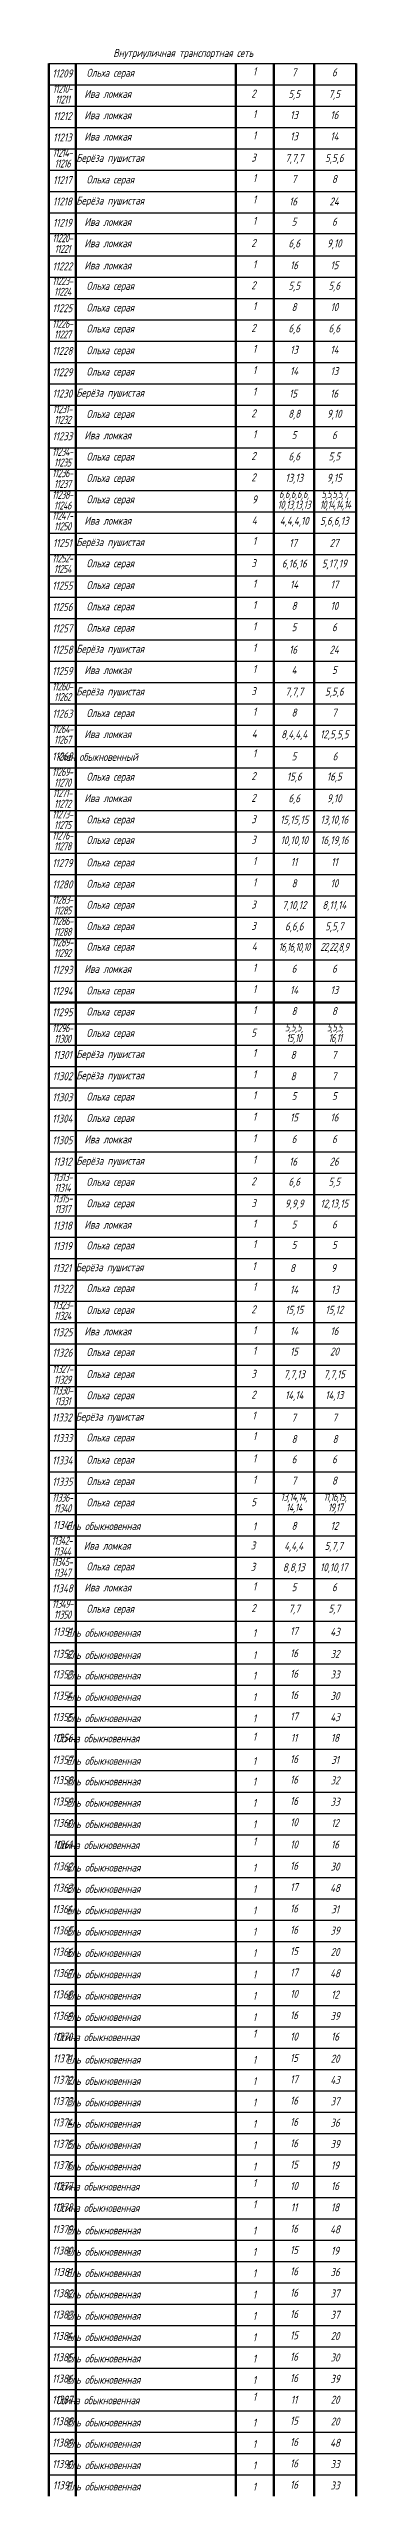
# Model space of a CAD drawing. Header units: metres. Extents: x -9960 to 1540, y -94232 to 62314.
# Drawn here: x -9960 to 1540, y -29417 to 62314 of the extents above; entities that cross this region are included whole.
import ezdxf

# ---------------------------------------------------------------- set-up
doc = ezdxf.new("R2010")
doc.units = ezdxf.units.M
for name, color, linetype, lineweight in [('Лиственные', 160, 'Continuous', 30), ('ТАБЛИЦА 50', 51, 'Continuous', 50), ('ТЕКСТ', 250, 'Continuous', 30), ('текст 300', 7, 'Continuous', 30), ('Хвойные', 80, 'Continuous', 30)]:
    doc.layers.add(name, color=color, linetype=linetype, lineweight=lineweight)
doc.layers.add('ТАБЛИЦА', color=7, linetype='Continuous', true_color=0x000000)
doc.styles.add('NF_VGP_3.0', font='cs_gost2304.shx', dxfattribs={"oblique": 15, "height": 300})

msp = doc.modelspace()

# ---------------------------------------------------------------- linework, layer by layer
at = {"layer": 'ТАБЛИЦА', "color": 0, "transparency": 33554687}
for points in [[(-9960, 61765), (1540, 61765)], [(-9960, 60965), (1540, 60965)], [(-9960, 60165), (1540, 60165)], [(-9960, 59365), (1540, 59365)], [(-9960, 58565), (1540, 58565)], [(-9960, 57765), (1540, 57765)], [(-9960, 56965), (1540, 56965)], [(-9960, 56165), (1540, 56165)], [(-9960, 55396), (1540, 55396)], [(-9960, 54565), (1540, 54565)], [(-9960, 53765), (1540, 53765)], [(-9960, 52965), (1540, 52965)], [(-9960, 52165), (1540, 52165)], [(-9960, 51365), (1540, 51365)], [(-9960, 50565), (1540, 50565)], [(-9960, 49765), (1540, 49765)], [(-9960, 48965), (1540, 48965)], [(-9960, 48165), (1540, 48165)], [(-9960, 47365), (1540, 47365)], [(-9960, 46565), (1540, 46565)], [(-9960, 45765), (1540, 45765)], [(-9960, 44965), (1540, 44965)], [(-9960, 44165), (1540, 44165)], [(-9960, 43365), (1540, 43365)], [(-9960, 42565), (1540, 42565)], [(-9960, 41765), (1540, 41765)], [(-9960, 40965), (1540, 40965)], [(-9960, 40165), (1540, 40165)], [(-9960, 39365), (1540, 39365)], [(-9960, 38565), (1540, 38565)], [(-9960, 37765), (1540, 37765)], [(-9960, 36965), (1540, 36965)], [(-9960, 36165), (1540, 36165)], [(-9960, 35365), (1540, 35365)], [(-9960, 34565), (1540, 34565)], [(-9960, 33765), (1540, 33765)], [(-9960, 32965), (1540, 32965)], [(-9960, 32165), (1540, 32165)], [(-9960, 31365), (1540, 31365)], [(-9960, 30565), (1540, 30565)], [(-9960, 29765), (1540, 29765)], [(-9960, 28965), (1540, 28965)], [(-9960, 28165), (1540, 28165)], [(-9960, 27365), (1540, 27365)], [(-9960, 26575), (1540, 26575)], [(-9960, 25775), (1540, 25775)], [(-9960, 24975), (1540, 24975)], [(-9960, 24175), (1540, 24175)], [(-9960, 23375), (1540, 23375)], [(-9960, 22575), (1540, 22575)], [(-9960, 21775), (1540, 21775)], [(-9960, 20975), (1540, 20975)], [(-9960, 20175), (1540, 20175)], [(-9960, 19375), (1540, 19375)], [(-9960, 18575), (1540, 18575)], [(-9960, 17775), (1540, 17775)], [(-9960, 16975), (1540, 16975)], [(-9960, 16175), (1540, 16175)], [(-9960, 15375), (1540, 15375)], [(-9960, 14575), (1540, 14575)], [(-9960, 13775), (1540, 13775)], [(-9960, 12975), (1540, 12975)], [(-9960, 12175), (1540, 12175)], [(-9960, 11375), (1540, 11375)], [(-9960, 10575), (1540, 10575)], [(-9960, 9775), (1540, 9775)], [(-9960, 8975), (1540, 8975)], [(-9960, 8175), (1540, 8175)], [(-9960, 7375), (1540, 7375)], [(-9960, 6575), (1540, 6575)], [(-9960, 5775), (1540, 5775)], [(-9960, 4975), (1540, 4975)], [(-9960, 4175), (1540, 4175)], [(-9960, 3375), (1540, 3375)], [(-9960, 2575), (1540, 2575)], [(-9960, 1775), (1540, 1775)], [(-9960, 975), (1540, 975)], [(-9960, 175), (1540, 175)], [(-9960, -594), (1540, -594)], [(-9960, -1425), (1540, -1425)], [(-9960, -2225), (1540, -2225)], [(-9960, -3025), (1540, -3025)], [(-9960, -3825), (1540, -3825)], [(-9960, -4625), (1540, -4625)], [(-9960, -5425), (1540, -5425)], [(-9960, -6225), (1540, -6225)], [(-9960, -7025), (1540, -7025)], [(-9960, -7825), (1540, -7825)], [(-9960, -8625), (1540, -8625)], [(-9960, -9425), (1540, -9425)], [(-9960, -10225), (1540, -10225)], [(-9960, -11025), (1540, -11025)], [(-9960, -11825), (1540, -11825)], [(-9960, -12625), (1540, -12625)], [(-9960, -13425), (1540, -13425)], [(-9960, -14225), (1540, -14225)], [(-9960, -15025), (1540, -15025)], [(-9960, -15825), (1540, -15825)], [(-9960, -16625), (1540, -16625)], [(-9960, -17425), (1540, -17425)], [(-9960, -18225), (1540, -18225)], [(-9960, -19025), (1540, -19025)], [(-9960, -19825), (1540, -19825)], [(-9960, -20625), (1540, -20625)], [(-9960, -21425), (1540, -21425)], [(-9960, -22225), (1540, -22225)], [(-9960, -23025), (1540, -23025)], [(-9960, -23825), (1540, -23825)], [(-9960, -24625), (1540, -24625)], [(-9960, -25425), (1540, -25425)], [(-9960, -26225), (1540, -26225)], [(-9960, -27025), (1540, -27025)], [(-9960, -27825), (1540, -27825)], [(-9960, -28625), (1540, -28625)]]:
    msp.add_lwpolyline(points, dxfattribs=at)
at = {"layer": 'ТАБЛИЦА 50', "color": 7, "transparency": 33554687}
for points in [[(-9960, 26575), (-9960, 61765)], [(-8960, 26575), (-8960, 61765)], [(-2960, 26574), (-2960, 61765)], [(-2960, 26574), (-2960, 61765)], [(-1532, 26574), (-1532, 61765)], [(-1532, 26574), (-1532, 61765)], [(-32, 26574), (-32, 61765)], [(-32, 26574), (-32, 61765)], [(1540, 26573), (1540, 61765)], [(1540, 26573), (1540, 61765)], [(-9960, 26575), (1540, 26575)], [(-9960, -29415), (-9960, 26575)], [(-8960, -29415), (-8960, 26575)], [(-2960, -29416), (-2960, 26575)], [(-2960, -29416), (-2960, 26575)], [(-1532, -29416), (-1532, 26575)], [(-1532, -29416), (-1532, 26575)], [(-32, -29416), (-32, 26575)], [(-32, -29416), (-32, 26575)], [(1540, -29417), (1540, 26575)], [(1540, -29417), (1540, 26575)]]:
    msp.add_lwpolyline(points, dxfattribs=at)

# ---------------------------------------------------------------- texts
at = {"layer": 'Лиственные', "lineweight": 30, "transparency": 33554687, "char_height": 300, "attachment_point": 5, "style": 'NF_VGP_3.0'}
for s, insert, width in [('Ольха серая', (-7664, 61380), 6349.98), ('Ива ломкая', (-7759, 60630), 6349.98), ('Ива ломкая', (-7759, 59830), 6349.98), ('Ива ломкая', (-7759, 59030), 6349.98), ('\\pxqj;Берёза пушистая', (-7071, 58189), 3736), ('Ольха серая', (-7664, 57380), 6349.98), ('\\pxqj;Берёза пушистая', (-7071, 56589), 3736), ('Ива ломкая', (-7759, 55830), 6349.98), ('Ива ломкая', (-7759, 55030), 6349.98), ('Ива ломкая', (-7759, 54199), 6349.98), ('Ольха серая', (-7664, 53393), 6349.98), ('Ольха серая', (-7664, 52580), 6349.98), ('Ольха серая', (-7664, 51793), 6349.98), ('Ольха серая', (-7664, 50980), 6349.98), ('\\pxqj;Берёза пушистая', (-7071, 49389), 3736), ('Ольха серая', (-7664, 50180), 6349.98), ('Ольха серая', (-7664, 48593), 6349.98), ('Ива ломкая', (-7759, 47830), 6349.98), ('Ольха серая', (-7664, 46993), 6349.98), ('Ольха серая', (-7664, 46193), 6349.98), ('Ольха серая', (-7664, 45393), 6349.98), ('Ива ломкая', (-7759, 44630), 6349.98), ('\\pxqj;Берёза пушистая', (-7071, 43789), 3736), ('Ольха серая', (-7664, 42993), 6349.98), ('Ольха серая', (-7664, 42180), 6349.98), ('Ольха серая', (-7664, 41380), 6349.98), ('Ольха серая', (-7664, 40580), 6349.98), ('\\pxqj;Берёза пушистая', (-7071, 39789), 3736), ('Ива ломкая', (-7759, 39030), 6349.98), ('\\pxqj;Берёза пушистая', (-7071, 38189), 3736), ('Ива ломкая', (-7759, 36630), 6349.98), ('Ольха серая', (-7664, 37380), 6349.98), ('\\pxqj;Клен обыкновенный', (-6836, 35776), 5716.81), ('Ольха серая', (-7664, 34993), 6349.98), ('Ива ломкая', (-7759, 34230), 6349.98), ('Ольха серая', (-7664, 33393), 6349.98), ('Ольха серая', (-7664, 32623), 6349.98), ('Ольха серая', (-7664, 31780), 6349.98), ('Ольха серая', (-7664, 30980), 6349.98), ('Ольха серая', (-7664, 30193), 6349.98), ('Ольха серая', (-7664, 29393), 6349.98), ('Ольха серая', (-7664, 28623), 6349.98), ('Ива ломкая', (-7759, 27830), 6349.98), ('Ольха серая', (-7664, 26980), 6349.98), ('Ольха серая', (-7664, 26190), 6349.98), ('\\pxqj;Берёза пушистая', (-7071, 24598), 3736), ('Ольха серая', (-7664, 25390), 6349.98), ('\\pxqj;Берёза пушистая', (-7071, 23798), 3736), ('Ольха серая', (-7664, 23003), 6349.98), ('Ольха серая', (-7664, 22203), 6349.98), ('Ива ломкая', (-7759, 21440), 6349.98), ('\\pxqj;Берёза пушистая', (-7071, 20598), 3736), ('Ольха серая', (-7664, 19806), 6349.98), ('Ива ломкая', (-7759, 18240), 6349.98), ('Ольха серая', (-7664, 19003), 6349.98), ('Ольха серая', (-7664, 17424), 6349.98), ('\\pxqj;Берёза пушистая', (-7092, 16606), 3736), ('Ольха серая', (-7664, 15824), 6349.98), ('Ольха серая', (-7664, 15006), 6349.98), ('Ива ломкая', (-7759, 14243), 6349.98), ('Ольха серая', (-7664, 13428), 6349.98), ('Ольха серая', (-7664, 12603), 6349.98), ('Ольха серая', (-7664, 11806), 6349.98), ('\\pxqj;Берёза пушистая', (-7092, 11006), 3736), ('Ольха серая', (-7664, 10224), 6349.98), ('Ольха серая', (-7664, 9390), 6349.98), ('Ольха серая', (-7664, 8590), 6349.98), ('Ольха серая', (-7664, 7790), 6349.98), ('Ива ломкая', (-7780, 6206), 6349.98), ('Ольха серая', (-7664, 5390), 6349.98), ('Ива ломкая', (-7759, 4643), 6349.98), ('Ольха серая', (-7664, 3806), 6349.98), ('\\pxqj;Осина обыкновенная', (-6836, -1014), 5716.81), ('\\pxqj;Осина обыкновенная', (-6836, -5014), 5716.81), ('\\pxqj;Осина обыкновенная', (-6836, -12214), 5716.81), ('\\pxqj;Осина обыкновенная', (-6836, -17814), 5716.81), ('\\pxqj;Осина обыкновенная', (-6836, -18614), 5716.81), ('\\pxqj;Осина обыкновенная', (-6836, -25826), 5716.81)]:
    msp.add_mtext(s, dxfattribs=dict(at, insert=insert, width=width))
at = {"layer": 'Лиственные', "color": 5, "char_height": 300, "attachment_point": 1, "style": 'NF_VGP_3.0'}
for s, insert, width in [('1', (-2322, 61622), 156.16), ('2', (-2382, 60791), 243.91), ('1', (-2322, 60022), 156.16), ('1', (-2322, 59222), 156.16), ('3', (-2382, 58391), 232.3), ('1', (-2322, 57622), 156.16), ('1', (-2322, 56821), 156.16), ('1', (-2322, 56022), 156.16), ('2', (-2382, 55191), 243.91), ('1', (-2322, 54391), 156.16), ('2', (-2382, 53606), 243.91), ('1', (-2322, 52822), 156.16), ('2', (-2382, 52006), 243.91), ('1', (-2322, 51222), 156.16), ('1', (-2322, 50422), 156.16), ('1', (-2322, 49621), 156.16), ('2', (-2382, 48806), 243.91), ('1', (-2322, 48022), 156.16), ('2', (-2382, 47206), 243.91), ('2', (-2382, 46406), 243.91), ('9', (-2352, 45579), 254.5), ('4', (-2362, 44791), 239.07), ('3', (-2382, 43191), 232.3), ('1', (-2322, 44021), 156.16), ('1', (-2322, 42422), 156.16), ('1', (-2322, 41622), 156.16), ('1', (-2322, 40822), 156.16), ('1', (-2322, 40021), 156.16), ('1', (-2322, 39222), 156.16), ('3', (-2382, 38391), 232.3), ('1', (-2322, 37622), 156.16), ('4', (-2362, 36791), 239.07), ('1', (-2322, 36061), 156.16), ('2', (-2382, 35206), 243.91), ('2', (-2382, 34391), 243.91), ('3', (-2382, 33591), 232.3), ('3', (-2382, 32822), 232.3), ('1', (-2322, 32022), 156.16), ('1', (-2322, 31222), 156.16), ('3', (-2382, 30391), 232.3), ('3', (-2382, 29591), 232.3), ('4', (-2362, 28822), 239.07), ('1', (-2322, 28022), 156.16), ('1', (-2322, 27222), 156.16), ('1', (-2322, 26432), 156.16), ('5', (-2382, 25589), 232.3), ('1', (-2322, 24830), 156.16), ('1', (-2322, 24030), 156.16), ('1', (-2322, 23244), 156.16), ('1', (-2322, 22444), 156.16), ('1', (-2322, 21632), 156.16), ('1', (-2322, 20830), 156.16), ('2', (-2382, 20019), 243.91), ('3', (-2382, 19201), 232.3), ('1', (-2322, 18432), 156.16), ('1', (-2322, 17666), 156.16), ('1', (-2342, 16838), 156.16), ('1', (-2322, 16066), 156.16), ('2', (-2382, 15219), 243.91), ('1', (-2322, 14435), 156.16), ('1', (-2322, 13669), 156.16), ('2', (-2382, 12019), 243.91), ('3', (-2382, 12801), 232.3), ('1', (-2342, 11238), 156.16), ('1', (-2322, 10466), 156.16), ('1', (-2322, 9632), 156.16), ('1', (-2322, 8832), 156.16), ('5', (-2382, 7989), 232.3), ('3', (-2403, 6367), 232.3), ('3', (-2403, 5567), 232.3), ('1', (-2322, 4835), 156.16), ('2', (-2382, 4019), 243.91), ('1', (-2324, -800), 156.16), ('1', (-2322, -4730), 156.16), ('1', (-2322, -11930), 156.16), ('1', (-2322, -17530), 156.16), ('1', (-2322, -18330), 156.16), ('1', (-2322, -25542), 156.16)]:
    msp.add_mtext(s, dxfattribs=dict(at, insert=insert, width=width))
at = {"layer": 'ТЕКСТ', "color": 30, "true_color": 0xf8991e, "insert": (-7551, 62314), "char_height": 300, "width": 7075.68, "attachment_point": 1, "style": 'NF_VGP_3.0'}
msp.add_mtext('Внутриуличная транспортная сеть', dxfattribs=at)
at = {"layer": 'текст 300', "color": 7, "transparency": 33554687, "char_height": 300, "width": 1000, "attachment_point": 5, "style": 'NF_VGP_3.0'}
for s, insert in [('{\\C256;11209}', (-9460, 61396)), ('{\\C256;11212}', (-9460, 59796)), ('{\\C256;11213}', (-9460, 58996)), ('{\\C256;11217}', (-9460, 57396)), ('{\\C256;11218}', (-9460, 56596)), ('{\\C256;11219}', (-9460, 55796)), ('{\\C256;11222}', (-9460, 54165)), ('{\\C256;11225}', (-9460, 52596)), ('{\\C256;11228}', (-9460, 50996)), ('{\\C256;11229}', (-9460, 50196)), ('{\\C256;11230}', (-9460, 49396)), ('{\\C256;11233}', (-9460, 47796)), ('{\\C256;11251}', (-9460, 43796)), ('{\\C256;11255}', (-9460, 42196)), ('{\\C256;11256}', (-9460, 41396)), ('{\\C256;11257}', (-9460, 40596)), ('{\\C256;11258}', (-9460, 39796)), ('{\\C256;11259}', (-9460, 38996)), ('{\\C256;11263}', (-9460, 37396)), ('{\\C256;11268}', (-9460, 35796)), ('{\\C256;11279}', (-9460, 31796)), ('{\\C256;11280}', (-9460, 30996)), ('{\\C256;11293}', (-9460, 27796)), ('{\\C256;11294}', (-9460, 26996)), ('{\\C256;11295}', (-9460, 26206)), ('{\\C256;11302}', (-9460, 23806)), ('{\\C256;11301}', (-9460, 24606)), ('{\\C256;11303}', (-9460, 23018)), ('{\\C256;11304}', (-9460, 22218)), ('{\\C256;11305}', (-9460, 21406)), ('{\\C256;11312}', (-9460, 20606)), ('{\\C256;11318}', (-9460, 18206)), ('{\\C256;11319}', (-9460, 17440)), ('{\\C256;11321}', (-9480, 16613)), ('{\\C256;11322}', (-9460, 15840)), ('{\\C256;11325}', (-9460, 14209)), ('{\\C256;11326}', (-9460, 13443)), ('{\\C256;11332}', (-9480, 11013)), ('{\\C256;11333}', (-9460, 10240)), ('{\\C256;11334}', (-9460, 9406)), ('{\\C256;11335}', (-9460, 8606)), ('{\\C256;11341}', (-9460, 6987)), ('{\\C256;11348}', (-9460, 4609)), ('{\\C256;11351}', (-9460, 2987)), ('{\\C256;11352}', (-9460, 2156)), ('{\\C256;11353}', (-9460, 1387)), ('{\\C256;11354}', (-9460, 587)), ('{\\C256;11355}', (-9460, -213)), ('{\\C256;11356}', (-9460, -994)), ('{\\C256;11357}', (-9460, -1813)), ('{\\C256;11358}', (-9460, -2582)), ('{\\C256;11359}', (-9460, -3382)), ('{\\C256;11360}', (-9460, -4182)), ('{\\C256;11361}', (-9460, -4994)), ('{\\C256;11362}', (-9460, -5813)), ('{\\C256;11364}', (-9460, -7413)), ('{\\C256;11363}', (-9460, -6613)), ('{\\C256;11365}', (-9460, -8213)), ('{\\C256;11366}', (-9460, -9013)), ('{\\C256;11367}', (-9460, -9813)), ('{\\C256;11368}', (-9460, -10613)), ('{\\C256;11369}', (-9460, -11413)), ('{\\C256;11370}', (-9460, -12194)), ('{\\C256;11372}', (-9460, -13813)), ('{\\C256;11371}', (-9460, -13013)), ('{\\C256;11373}', (-9460, -14613)), ('{\\C256;11374}', (-9460, -15413)), ('{\\C256;11375}', (-9460, -16213)), ('{\\C256;11376}', (-9460, -17013)), ('{\\C256;11377}', (-9460, -17794)), ('{\\C256;11378}', (-9460, -18594)), ('{\\C256;11379}', (-9460, -19413)), ('{\\C256;11380}', (-9460, -20213)), ('{\\C256;11381}', (-9460, -21013)), ('{\\C256;11382}', (-9460, -21813)), ('{\\C256;11383}', (-9460, -22613)), ('{\\C256;11384}', (-9460, -23413)), ('{\\C256;11385}', (-9460, -24213)), ('{\\C256;11386}', (-9460, -25013)), ('{\\C256;11387}', (-9460, -25806)), ('{\\C256;11388}', (-9460, -26613)), ('{\\C256;11389}', (-9460, -27413)), ('{\\C256;11390}', (-9460, -28213)), ('{\\C256;11391}', (-9460, -29013))]:
    msp.add_mtext(s, dxfattribs=dict(at, insert=insert))
at = {"layer": 'текст 300', "transparency": 33554687, "char_height": 300, "attachment_point": 5, "style": 'NF_VGP_3.0'}
for s, insert, width in [('7', (-782, 61438), 1500), ('6', (730, 61438), 1620), ('5,5', (-774, 60590), 1572.46), ('7,5', (726, 60590), 1572.46), ('13', (-782, 59838), 1500), ('16', (730, 59838), 1620), ('13', (-782, 59038), 1500), ('14', (730, 59038), 1620), ('7,7,7', (-774, 58190), 1572.46), ('5,5,6', (726, 58190), 1572.46), ('7', (-782, 57438), 1500), ('8', (730, 57438), 1620), ('16', (-818, 56596), 1427.54), ('5', (-782, 55838), 1500), ('24', (718, 56596), 1644.93), ('6', (730, 55838), 1620), ('6,6', (-774, 54990), 1572.46), ('9,10', (726, 54990), 1572.46), ('16', (-782, 54207), 1500), ('15', (730, 54207), 1620), ('5,5', (-774, 53404), 1572.46), ('5,6', (726, 53404), 1572.46), ('8', (-782, 52638), 1500), ('10', (730, 52638), 1620), ('6,6', (-774, 51804), 1572.46), ('6,6', (726, 51804), 1572.46), ('13', (-782, 51038), 1500), ('14', (730, 51038), 1620), ('15', (-818, 49396), 1427.54), ('14', (-782, 50238), 1500), ('16', (718, 49396), 1644.93), ('13', (730, 50238), 1620), ('8,8', (-774, 48604), 1572.46), ('9,10', (726, 48604), 1572.46), ('5', (-782, 47838), 1500), ('6', (730, 47838), 1620), ('6,6', (-774, 47004), 1572.46), ('5,5', (726, 47004), 1572.46), ('13,13', (-774, 46204), 1572.46), ('9,15', (726, 46204), 1572.46), ('4,4,4,10', (-774, 44590), 1572.46), ('5,6,6,13', (726, 44590), 1572.46), ('6,16,16', (-774, 42990), 1572.46), ('17', (-818, 43796), 1427.54), ('5,17,19', (726, 42990), 1572.46), ('27', (718, 43796), 1644.93), ('14', (-782, 42238), 1500), ('17', (730, 42238), 1620), ('8', (-782, 41438), 1500), ('10', (730, 41438), 1620), ('5', (-782, 40638), 1500), ('6', (730, 40638), 1620), ('16', (-818, 39796), 1427.54), ('24', (718, 39796), 1644.93), ('4', (-782, 39038), 1500), ('5', (730, 39038), 1620), ('7,7,7', (-774, 38190), 1572.46), ('5,5,6', (726, 38190), 1572.46), ('8,4,4,4', (-774, 36590), 1572.46), ('8', (-782, 37438), 1500), ('12,5,5,5', (726, 36590), 1572.46), ('7', (730, 37438), 1620), ('5', (-782, 35796), 1500), ('6', (754, 35796), 1572.46), ('15,6', (-774, 35004), 1572.46), ('16,5', (726, 35004), 1572.46), ('6,6', (-774, 34190), 1572.46), ('9,10', (726, 34190), 1572.46), ('15,15,15', (-774, 33390), 1572.46), ('13,10,16', (726, 33390), 1572.46), ('10,10,10', (-774, 32620), 1572.46), ('16,19,16', (726, 32620), 1572.46), ('11', (-782, 31838), 1500), ('8', (-782, 31038), 1500), ('11', (730, 31838), 1620), ('7,10,12', (-774, 30190), 1572.46), ('8,11,14', (726, 30190), 1572.46), ('10', (730, 31038), 1620), ('6,6,6', (-774, 29390), 1572.46), ('5,5,7', (726, 29390), 1572.46), ('{\\W0.8;\\T0.9;16,16,10,10}', (-774, 28620), 1572.46), ('{\\W0.8;\\T0.9;22,22,8,9}', (726, 28620), 1572.46), ('6', (-782, 27838), 1500), ('6', (730, 27838), 1620), ('14', (-782, 27038), 1500), ('13', (730, 27038), 1620), ('8', (-782, 26248), 1500), ('8', (730, 26248), 1620), ('8', (-818, 24606), 1427.54), ('8', (-818, 23806), 1427.54), ('7', (718, 24606), 1644.93), ('7', (718, 23806), 1644.93), ('5', (-782, 23061), 1500), ('5', (730, 23061), 1620), ('15', (-782, 22261), 1500), ('16', (730, 22261), 1620), ('6', (-782, 21448), 1500), ('6', (730, 21448), 1620), ('16', (-818, 20606), 1427.54), ('26', (718, 20606), 1644.93), ('6,6', (-774, 19817), 1572.46), ('5,5', (726, 19817), 1572.46), ('9,9,9', (-774, 19000), 1572.46), ('5', (-782, 18248), 1500), ('12,13,15', (726, 19000), 1572.46), ('6', (730, 18248), 1620), ('5', (-782, 17482), 1500), ('5', (730, 17482), 1620), ('8', (-839, 16613), 1427.54), ('9', (697, 16613), 1644.93), ('14', (-782, 15806), 1500), ('13', (754, 15806), 1572.46), ('15,15', (-774, 15017), 1572.46), ('15,12', (726, 15017), 1572.46), ('14', (-782, 14252), 1500), ('16', (730, 14252), 1620), ('15', (-782, 13486), 1500), ('20', (730, 13486), 1620), ('7,7,13', (-774, 12600), 1572.46), ('14,14', (-774, 11817), 1572.46), ('7,7,15', (726, 12600), 1572.46), ('14,13', (726, 11817), 1572.46), ('7', (-792, 11010), 1520.64), ('7', (744, 11013), 1551.82), ('8', (-782, 10206), 1500), ('8', (754, 10206), 1572.46), ('6', (-782, 9448), 1500), ('6', (730, 9448), 1620), ('7', (-782, 8648), 1500), ('8', (730, 8648), 1620), ('8', (-782, 6952), 1500), ('12', (730, 6952), 1620), ('8,8,13', (-795, 5365), 1572.46), ('4,4,4', (-795, 6165), 1572.46), ('10,10,17', (705, 5365), 1572.46), ('5,7,7', (705, 6165), 1572.46), ('5', (-782, 4652), 1500), ('6', (730, 4652), 1620), ('7,7', (-774, 3817), 1572.46), ('5,7', (726, 3817), 1572.46), ('17', (-782, 3009), 1500), ('43', (754, 2979), 1572.46), ('16', (-782, 2178), 1500), ('32', (754, 2148), 1572.46), ('16', (-782, 1409), 1500), ('33', (754, 1379), 1572.46), ('16', (-782, 609), 1500), ('30', (754, 579), 1572.46), ('17', (-782, -191), 1500), ('11', (-782, -994), 1500), ('43', (754, -221), 1572.46), ('18', (754, -994), 1572.46), ('16', (-782, -1791), 1500), ('31', (754, -1821), 1572.46), ('16', (-782, -2560), 1500), ('32', (754, -2590), 1572.46), ('16', (-782, -3360), 1500), ('33', (754, -3390), 1572.46), ('10', (-782, -4160), 1500), ('12', (754, -4190), 1572.46), ('10', (-782, -4994), 1500), ('16', (754, -4994), 1572.46), ('16', (-782, -5791), 1500), ('30', (754, -5821), 1572.46), ('16', (-782, -7391), 1500), ('17', (-782, -6591), 1500), ('48', (754, -6621), 1572.46), ('31', (754, -7421), 1572.46), ('16', (-782, -8191), 1500), ('39', (754, -8221), 1572.46), ('15', (-782, -8991), 1500), ('20', (754, -9021), 1572.46), ('17', (-782, -9791), 1500), ('48', (754, -9821), 1572.46), ('10', (-782, -10591), 1500), ('12', (754, -10621), 1572.46), ('16', (-782, -11391), 1500), ('39', (754, -11421), 1572.46), ('15', (-782, -12991), 1500), ('10', (-782, -12194), 1500), ('16', (754, -12194), 1572.46), ('17', (-782, -13791), 1500), ('20', (754, -13021), 1572.46), ('43', (754, -13821), 1572.46), ('16', (-782, -14591), 1500), ('37', (754, -14621), 1572.46), ('16', (-782, -15391), 1500), ('36', (754, -15421), 1572.46), ('16', (-782, -16191), 1500), ('39', (754, -16221), 1572.46), ('15', (-782, -16991), 1500), ('19', (754, -17021), 1572.46), ('10', (-782, -17794), 1500), ('16', (754, -17794), 1572.46), ('16', (-782, -19391), 1500), ('11', (-782, -18594), 1500), ('18', (754, -18594), 1572.46), ('15', (-782, -20191), 1500), ('48', (754, -19421), 1572.46), ('19', (754, -20221), 1572.46), ('16', (-782, -20991), 1500), ('36', (754, -21021), 1572.46), ('16', (-782, -21791), 1500), ('37', (754, -21821), 1572.46), ('16', (-782, -22591), 1500), ('37', (754, -22621), 1572.46), ('15', (-782, -23391), 1500), ('20', (754, -23421), 1572.46), ('16', (-782, -24191), 1500), ('30', (754, -24221), 1572.46), ('16', (-782, -24991), 1500), ('11', (-782, -25806), 1500), ('39', (754, -25021), 1572.46), ('20', (754, -25806), 1572.46), ('15', (-782, -26591), 1500), ('20', (754, -26621), 1572.46), ('16', (-782, -27391), 1500), ('48', (754, -27421), 1572.46), ('16', (-782, -28191), 1500), ('33', (754, -28221), 1572.46), ('16', (-782, -28991), 1500), ('33', (754, -29021), 1572.46)]:
    msp.add_mtext(s, dxfattribs=dict(at, insert=insert, width=width))
at = {"layer": 'текст 300', "color": 7, "transparency": 33554687, "char_height": 300, "width": 1000, "attachment_point": 5, "line_spacing_factor": 0.8, "style": 'NF_VGP_3.0'}
for s, insert in [('{\\W0.9;\\T0.9;\\C256;11210-\\P11211}', (-9460, 60619)), ('{\\W0.9;\\T0.9;\\C256;11214-\\P11216}', (-9460, 58219)), ('{\\W0.9;\\T0.9;\\C256;11220-\\P11221}', (-9460, 55019)), ('{\\W0.9;\\T0.9;\\C256;11223-\\P11224}', (-9460, 53411)), ('{\\W0.9;\\T0.9;\\C256;11226-\\P11227}', (-9460, 51811)), ('{\\W0.9;\\T0.9;\\C256;11231-\\P11232}', (-9460, 48611)), ('{\\W0.9;\\T0.9;\\C256;11234-\\P11235}', (-9460, 47011)), ('{\\W0.9;\\T0.9;\\C256;11236-\\P11237}', (-9460, 46211)), ('{\\W0.9;\\T0.9;\\C256;11238-\\P11246}', (-9460, 45399)), ('{\\W0.9;\\T0.9;\\C256;11247-\\P11250}', (-9460, 44619)), ('{\\W0.9;\\T0.9;\\C256;11252-\\P11254}', (-9460, 43019)), ('{\\W0.9;\\T0.9;\\C256;11260-\\P11262}', (-9460, 38219)), ('{\\W0.9;\\T0.9;\\C256;11264-\\P11267}', (-9460, 36619)), ('{\\W0.9;\\T0.9;\\C256;11269-\\P11270}', (-9460, 35011)), ('{\\W0.9;\\T0.9;\\C256;11271-\\P11272}', (-9460, 34219)), ('{\\W0.9;\\T0.9;\\C256;11273-\\P11275}', (-9460, 33419)), ('{\\W0.9;\\T0.9;\\C256;11276-\\P11278}', (-9460, 32626)), ('{\\W0.9;\\T0.9;\\C256;11283-\\P11285}', (-9460, 30219)), ('{\\W0.9;\\T0.9;\\C256;11286-\\P11288}', (-9460, 29419)), ('{\\W0.9;\\T0.9;\\C256;11289-\\P11292}', (-9460, 28626)), ('{\\W0.9;\\T0.9;\\C256;11296-\\P11300}', (-9460, 25409)), ('{\\W0.9;\\T0.9;\\C256;11315-\\P11317}', (-9460, 19029)), ('{\\W0.9;\\T0.9;\\C256;11313-\\P11314}', (-9460, 19824)), ('{\\W0.9;\\T0.9;\\C256;11323-\\P11324}', (-9460, 15024)), ('{\\W0.9;\\T0.9;\\C256;11327-\\P11329}', (-9460, 12629)), ('{\\W0.9;\\T0.9;\\C256;11330-\\P11331}', (-9460, 11824)), ('{\\W0.9;\\T0.9;\\C256;11336-\\P11340}', (-9460, 7809)), ('{\\W0.9;\\T0.9;\\C256;11342-\\P11344}', (-9480, 6195)), ('{\\W0.9;\\T0.9;\\C256;11345-\\P11347}', (-9480, 5395)), ('{\\W0.9;\\T0.9;\\C256;11349-\\P11350}', (-9460, 3824))]:
    msp.add_mtext(s, dxfattribs=dict(at, insert=insert))
at = {"layer": 'текст 300', "transparency": 33554687, "char_height": 300, "attachment_point": 5, "line_spacing_factor": 0.8, "style": 'NF_VGP_3.0'}
for s, insert, width in [('{\\W0.8;\\T0.95;6,6,6,6,6,\\P10,13,13,13}', (-782, 45396), 1500), ('{\\W0.9;\\T0.85;5,5,5,5,7,\\P10,14,14,14}', (754, 45396), 1572.46), ('{\\W0.8;\\T0.95;5,5,5,\\P15,10}', (-782, 25405), 1500), ('{\\W0.9;\\T0.85;5,5,5,\\P16,11}', (754, 25405), 1572.46), ('{\\W0.8;\\T0.95;13,14,14,\\P14,14}', (-782, 7805), 1500), ('{\\W0.9;\\T0.85;11,16,15,\\P19,17}', (754, 7805), 1572.46)]:
    msp.add_mtext(s, dxfattribs=dict(at, insert=insert, width=width))
at = {"layer": 'Хвойные', "lineweight": 30, "transparency": 33554687, "char_height": 300, "width": 4584.55, "attachment_point": 5, "style": 'NF_VGP_3.0'}
for insert in [(-7012, 6944), (-7012, 2944), (-7012, 2113), (-7012, 1344), (-7012, 544), (-7012, -256), (-7012, -1856), (-7012, -2625), (-7012, -3425), (-7012, -4225), (-7012, -5856), (-7012, -6656), (-7012, -7456), (-7012, -8256), (-7012, -9056), (-7012, -9856), (-7012, -10656), (-7012, -11456), (-7012, -13056), (-7012, -13856), (-7012, -14656), (-7012, -15456), (-7012, -16256), (-7012, -17056), (-7012, -19456), (-7012, -20256), (-7012, -21056), (-7012, -21856), (-7012, -22656), (-7012, -23456), (-7012, -24256), (-7012, -25056), (-7012, -26656), (-7012, -27456), (-7012, -28256), (-7012, -29056)]:
    msp.add_mtext('\\pxqj;Ель обыкновенная', dxfattribs=dict(at, insert=insert))
at = {"layer": 'Хвойные', "char_height": 300, "width": 156.16, "attachment_point": 1, "style": 'NF_VGP_3.0'}
for insert in [(-2325, 7085), (-2325, 3085), (-2325, 2254), (-2325, 1485), (-2325, 685), (-2325, -115), (-2325, -1715), (-2325, -2484), (-2325, -3284), (-2325, -4084), (-2325, -5715), (-2325, -6515), (-2325, -7315), (-2325, -8115), (-2325, -8915), (-2325, -9715), (-2325, -10515), (-2325, -11315), (-2325, -12915), (-2325, -13715), (-2325, -14515), (-2325, -15315), (-2325, -16115), (-2325, -16915), (-2325, -19315), (-2325, -20115), (-2325, -20915), (-2325, -21715), (-2325, -22515), (-2325, -23315), (-2325, -24115), (-2325, -24915), (-2325, -26515), (-2325, -27315), (-2325, -28115), (-2325, -28915)]:
    msp.add_mtext('1', dxfattribs=dict(at, insert=insert))

doc.saveas('drawing.dxf')
